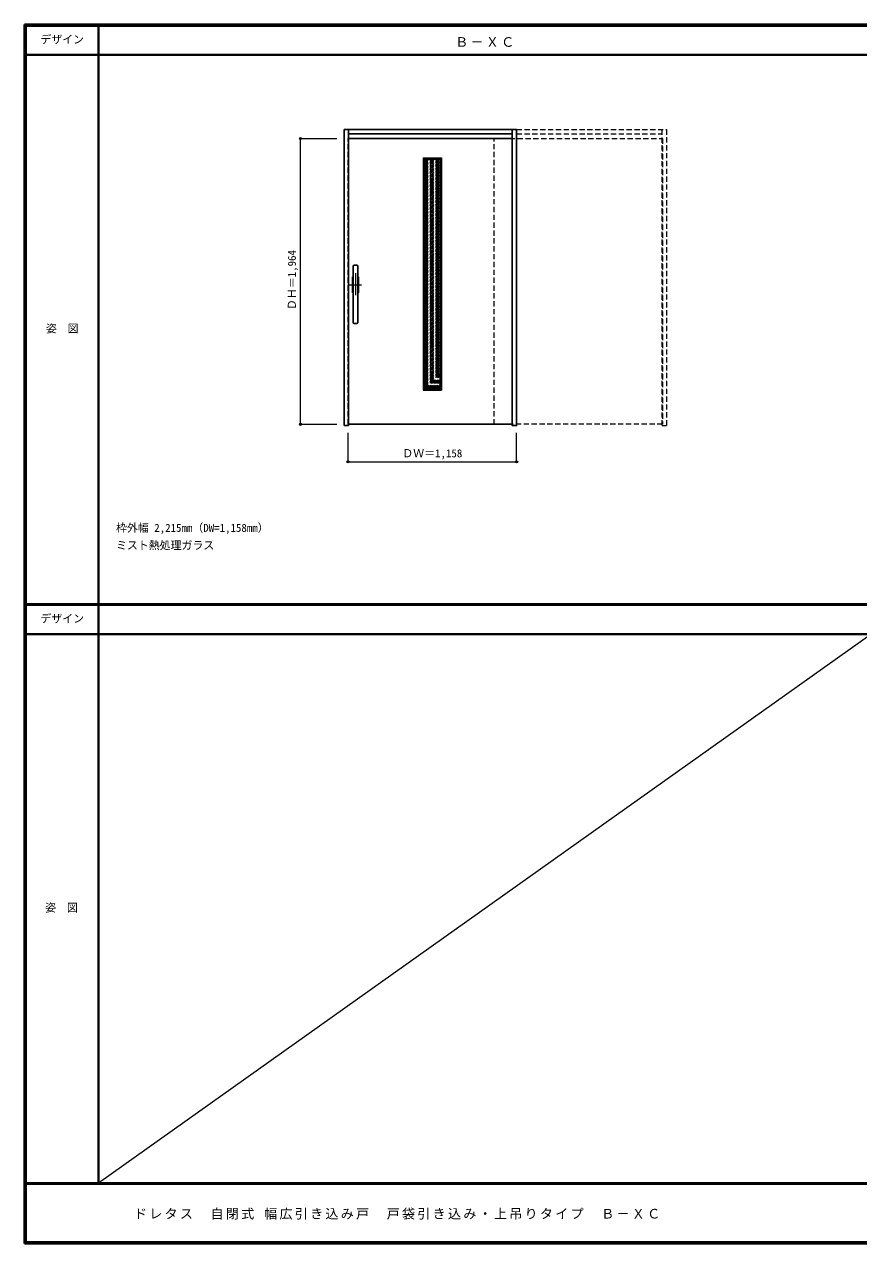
# Model space of a CAD drawing. Units: millimetres, scale not verified. Extents: x -6000 to 5700, y -4307 to 4175.
# Drawn here: x -6000 to -267, y -4205 to 4175 of the extents above; entities that cross this region are included whole.
import ezdxf
from ezdxf.enums import TextEntityAlignment as Align

# ---------------------------------------------------------------- set-up
doc = ezdxf.new("R2010")
doc.units = ezdxf.units.MM
doc.header["$LTSCALE"] = 30
doc.header["$PDMODE"] = 32
doc.header["$PDSIZE"] = 15
doc.linetypes.add('CHAIN1', pattern=[8, 5, -1, 1, -1])
doc.linetypes.add('DASHED1', pattern=[1.8, 1.2, -0.6])
for name, color, linetype, lineweight in [('0-1_通り芯', 4, 'CHAIN1', 9), ('0-2_扉', 4, 'DASHED1', 9), ('0-3_仕上げ', 7, 'Continuous', 18), ('0-4_枠', 3, 'Continuous', 25), ('0-B_寸法', 4, 'Continuous', 9), ('0-C_ハッチ', 4, 'DASHED1', 9), ('0-D_ﾊﾞｰ引き手', 3, 'Continuous', 25), ('F-1_枠', 6, 'Continuous', 40), ('F-A_文字', 7, 'Continuous', 18)]:
    doc.layers.add(name, color=color, linetype=linetype, lineweight=lineweight)
doc.layers.add('0-A_文字', color=7, linetype='Continuous')
doc.styles.add('ＭＳ ゴシック', font='')
doc.styles.get('ＭＳ ゴシック').set_extended_font_data('MS Gothic')

msp = doc.modelspace()

# ---------------------------------------------------------------- linework, layer by layer
at = {"layer": '0-1_通り芯'}
for p, q in [((-3724.5, 2465), (-3724.5, 2303)), ((-3765.5, 2384), (-3683.5, 2384))]:
    msp.add_line(p, q, dxfattribs=at)
at = {"layer": '0-2_扉'}
for p, q in [((-3775.5, 1426.5), (-3775.5, 3390.5)), ((-3772.5, 3390.5), (-3775.5, 3390.5)), ((-2772.5, 1426.5), (-2772.5, 3390.5)), ((-2772.5, 3390.5), (-1614.5, 3390.5)), ((-2617.5, 1426.5), (-2617.5, 3390.5)), ((-1614.5, 3390.5), (-1614.5, 1426.5)), ((-3772.5, 1426.5), (-3775.5, 1426.5)), ((-1614.5, 1426.5), (-2772.5, 1426.5))]:
    msp.add_line(p, q, dxfattribs=at)
at = {"layer": '0-2_扉', "color": 3, "linetype": 'Continuous', "lineweight": 25}
for p, q in [((-2647.5, 3390.5), (-3772.5, 3390.5)), ((-3772.5, 1426.5), (-2647.5, 1426.5))]:
    msp.add_line(p, q, dxfattribs=at)
at = {"layer": '0-3_仕上げ'}
for p, q in [((-3259.73, 3257), (-3250.73, 3248)), ((-3259.73, 3257), (-3259.73, 1660)), ((-3141.73, 3248), (-3132.73, 3257)), ((-3259.73, 1660), (-3250.73, 1669)), ((-3259.73, 1660), (-3132.73, 1660)), ((-3141.73, 1669), (-3132.73, 1660))]:
    msp.add_line(p, q, dxfattribs=at)
at = {"layer": '0-3_仕上げ', "color": 3, "lineweight": 25}
for p, q in [((-3250.73, 3248), (-3141.73, 3248)), ((-3250.73, 3248), (-3250.73, 1669)), ((-3141.73, 3248), (-3141.73, 1669)), ((-3250.73, 1669), (-3141.73, 1669))]:
    msp.add_line(p, q, dxfattribs=at)
at = {"layer": '0-3_仕上げ'}
msp.add_lwpolyline([(-3259.73, 3257), (-3132.73, 3257), (-3132.73, 1660)], dxfattribs=at)
at = {"layer": '0-4_枠'}
for p, q in [((-3802.5, 1418), (-3802.5, 3453)), ((-3802.5, 3453), (-2617.5, 3453)), ((-3772.5, 1418), (-3772.5, 3453)), ((-2647.5, 1418), (-2647.5, 3453)), ((-3772.5, 3423), (-2647.5, 3423)), ((-3802.5, 1418), (-3772.5, 1418))]:
    msp.add_line(p, q, dxfattribs=at)
at = {"layer": '0-4_枠', "color": 4, "linetype": 'DASHED1', "lineweight": 9}
for p, q in [((-2617.5, 3453), (-1587.5, 3453)), ((-1617.5, 1418), (-1617.5, 3453)), ((-1587.5, 3453), (-1587.5, 1418)), ((-2617.5, 3423), (-1617.5, 3423)), ((-1617.5, 1418), (-1587.5, 1418))]:
    msp.add_line(p, q, dxfattribs=at)
at = {"layer": '0-4_枠'}
msp.add_lwpolyline([(-2647.5, 1418), (-2617.5, 1418), (-2617.5, 3453)], dxfattribs=at)
at = {"layer": '0-B_寸法'}
for p, q in [((-4102.5, 3390.5), (-3852.5, 3390.5)), ((-4102.5, 1426.5), (-4102.5, 3390.5)), ((-4102.5, 1426.5), (-3852.5, 1426.5)), ((-3775.5, 1168), (-3775.5, 1368)), ((-2617.5, 1168), (-2617.5, 1368)), ((-3775.5, 1168), (-2617.5, 1168))]:
    msp.add_line(p, q, dxfattribs=at)
at = {"layer": '0-B_寸法', "color": 7}
for p in [(-4102.5, 3390.5), (-4102.5, 1426.5), (-3775.5, 1168), (-2617.5, 1168)]:
    msp.add_point(p, dxfattribs=at)
at = {"layer": '0-C_ハッチ'}
for p, q in [((-3250.73, 3245.15), (-3247.88, 3248)), ((-3250.73, 3235.25), (-3237.98, 3248)), ((-3250.73, 3225.35), (-3228.08, 3248)), ((-3250.73, 3215.45), (-3218.18, 3248)), ((-3250.73, 3205.55), (-3208.28, 3248)), ((-3250.73, 3195.65), (-3198.38, 3248)), ((-3250.73, 3185.75), (-3188.48, 3248)), ((-3250.73, 3175.85), (-3178.58, 3248)), ((-3250.73, 3165.96), (-3168.68, 3248)), ((-3250.73, 3156.06), (-3158.78, 3248)), ((-3250.73, 3146.16), (-3148.88, 3248)), ((-3250.73, 3136.26), (-3141.73, 3245.26)), ((-3250.73, 3126.36), (-3141.73, 3235.36)), ((-3250.73, 3116.46), (-3141.73, 3225.46)), ((-3250.73, 3106.56), (-3141.73, 3215.56)), ((-3250.73, 3096.66), (-3141.73, 3205.66)), ((-3250.73, 3086.76), (-3141.73, 3195.76)), ((-3250.73, 3076.86), (-3141.73, 3185.86)), ((-3250.73, 3066.96), (-3141.73, 3175.96)), ((-3250.73, 3057.06), (-3141.73, 3166.06)), ((-3250.73, 3047.16), (-3141.73, 3156.16)), ((-3250.73, 3037.26), (-3141.73, 3146.26)), ((-3250.73, 3027.36), (-3141.73, 3136.36)), ((-3250.73, 3017.46), (-3141.73, 3126.46)), ((-3250.73, 3007.56), (-3141.73, 3116.56)), ((-3250.73, 2997.66), (-3141.73, 3106.66)), ((-3250.73, 2987.76), (-3141.73, 3096.76)), ((-3250.73, 2977.86), (-3141.73, 3086.86)), ((-3250.73, 2967.97), (-3141.73, 3076.97)), ((-3250.73, 2958.07), (-3141.73, 3067.07)), ((-3250.73, 2948.17), (-3141.73, 3057.17)), ((-3250.73, 2938.27), (-3141.73, 3047.27)), ((-3250.73, 2928.37), (-3141.73, 3037.37)), ((-3250.73, 2918.47), (-3141.73, 3027.47)), ((-3250.73, 2908.57), (-3141.73, 3017.57)), ((-3250.73, 2898.67), (-3141.73, 3007.67)), ((-3250.73, 2888.77), (-3141.73, 2997.77)), ((-3250.73, 2878.87), (-3141.73, 2987.87)), ((-3250.73, 2868.97), (-3141.73, 2977.97)), ((-3250.73, 2859.07), (-3141.73, 2968.07)), ((-3250.73, 2849.17), (-3141.73, 2958.17)), ((-3250.73, 2839.27), (-3141.73, 2948.27)), ((-3250.73, 2829.37), (-3141.73, 2938.37)), ((-3250.73, 2819.47), (-3141.73, 2928.47)), ((-3250.73, 2809.57), (-3141.73, 2918.57)), ((-3250.73, 2799.67), (-3141.73, 2908.67)), ((-3250.73, 2789.77), (-3141.73, 2898.77)), ((-3250.73, 2779.87), (-3141.73, 2888.87)), ((-3250.73, 2769.98), (-3141.73, 2878.98)), ((-3250.73, 2760.08), (-3141.73, 2869.08)), ((-3250.73, 2750.18), (-3141.73, 2859.18)), ((-3250.73, 2740.28), (-3141.73, 2849.28)), ((-3250.73, 2730.38), (-3141.73, 2839.38)), ((-3250.73, 2720.48), (-3141.73, 2829.48)), ((-3250.73, 2710.58), (-3141.73, 2819.58)), ((-3250.73, 2700.68), (-3141.73, 2809.68)), ((-3250.73, 2690.78), (-3141.73, 2799.78)), ((-3250.73, 2680.88), (-3141.73, 2789.88)), ((-3250.73, 2670.98), (-3141.73, 2779.98)), ((-3250.73, 2661.08), (-3141.73, 2770.08)), ((-3250.73, 2651.18), (-3141.73, 2760.18)), ((-3250.73, 2641.28), (-3141.73, 2750.28)), ((-3250.73, 2631.38), (-3141.73, 2740.38)), ((-3250.73, 2621.48), (-3141.73, 2730.48)), ((-3250.73, 2611.58), (-3141.73, 2720.58)), ((-3250.73, 2601.68), (-3141.73, 2710.68)), ((-3250.73, 2591.78), (-3141.73, 2700.78)), ((-3250.73, 2581.88), (-3141.73, 2690.88)), ((-3250.73, 2571.99), (-3141.73, 2680.99)), ((-3250.73, 2562.09), (-3141.73, 2671.09)), ((-3250.73, 2552.19), (-3141.73, 2661.19)), ((-3250.73, 2542.29), (-3141.73, 2651.29)), ((-3250.73, 2532.39), (-3141.73, 2641.39)), ((-3250.73, 2522.49), (-3141.73, 2631.49)), ((-3250.73, 2512.59), (-3141.73, 2621.59)), ((-3250.73, 2502.69), (-3141.73, 2611.69)), ((-3250.73, 2492.79), (-3141.73, 2601.79)), ((-3250.73, 2482.89), (-3141.73, 2591.89)), ((-3250.73, 2472.99), (-3141.73, 2581.99)), ((-3250.73, 2463.09), (-3141.73, 2572.09)), ((-3250.73, 2453.19), (-3141.73, 2562.19)), ((-3250.73, 2443.29), (-3141.73, 2552.29)), ((-3250.73, 2433.39), (-3141.73, 2542.39)), ((-3250.73, 2423.49), (-3141.73, 2532.49)), ((-3250.73, 2413.59), (-3141.73, 2522.59)), ((-3250.73, 2403.69), (-3141.73, 2512.69)), ((-3250.73, 2393.79), (-3141.73, 2502.79)), ((-3250.73, 2383.89), (-3141.73, 2492.89)), ((-3250.73, 2374), (-3141.73, 2483)), ((-3250.73, 2364.1), (-3141.73, 2473.1)), ((-3250.73, 2354.2), (-3141.73, 2463.2)), ((-3250.73, 2344.3), (-3141.73, 2453.3)), ((-3250.73, 2334.4), (-3141.73, 2443.4)), ((-3250.73, 2324.5), (-3141.73, 2433.5)), ((-3250.73, 2314.6), (-3141.73, 2423.6)), ((-3250.73, 2304.7), (-3141.73, 2413.7)), ((-3250.73, 2294.8), (-3141.73, 2403.8)), ((-3250.73, 2284.9), (-3141.73, 2393.9)), ((-3250.73, 2275), (-3141.73, 2384)), ((-3250.73, 2265.1), (-3141.73, 2374.1)), ((-3250.73, 2255.2), (-3141.73, 2364.2)), ((-3250.73, 2245.3), (-3141.73, 2354.3)), ((-3250.73, 2235.4), (-3141.73, 2344.4)), ((-3250.73, 2225.5), (-3141.73, 2334.5)), ((-3250.73, 2215.6), (-3141.73, 2324.6)), ((-3250.73, 2205.7), (-3141.73, 2314.7)), ((-3250.73, 2195.8), (-3141.73, 2304.8)), ((-3250.73, 2185.91), (-3141.73, 2294.91)), ((-3250.73, 2176.01), (-3141.73, 2285.01)), ((-3250.73, 2166.11), (-3141.73, 2275.11)), ((-3250.73, 2156.21), (-3141.73, 2265.21)), ((-3250.73, 2146.31), (-3141.73, 2255.31)), ((-3250.73, 2136.41), (-3141.73, 2245.41)), ((-3250.73, 2126.51), (-3141.73, 2235.51)), ((-3250.73, 2116.61), (-3141.73, 2225.61)), ((-3250.73, 2106.71), (-3141.73, 2215.71)), ((-3250.73, 2096.81), (-3141.73, 2205.81)), ((-3250.73, 2086.91), (-3141.73, 2195.91)), ((-3250.73, 2077.01), (-3141.73, 2186.01)), ((-3250.73, 2067.11), (-3141.73, 2176.11)), ((-3250.73, 2057.21), (-3141.73, 2166.21)), ((-3250.73, 2047.31), (-3141.73, 2156.31)), ((-3250.73, 2037.41), (-3141.73, 2146.41)), ((-3250.73, 2027.51), (-3141.73, 2136.51)), ((-3250.73, 2017.61), (-3141.73, 2126.61)), ((-3250.73, 2007.71), (-3141.73, 2116.71)), ((-3250.73, 1997.81), (-3141.73, 2106.81)), ((-3250.73, 1987.92), (-3141.73, 2096.92)), ((-3250.73, 1978.02), (-3141.73, 2087.02)), ((-3250.73, 1968.12), (-3141.73, 2077.12)), ((-3250.73, 1958.22), (-3141.73, 2067.22)), ((-3250.73, 1948.32), (-3141.73, 2057.32)), ((-3250.73, 1938.42), (-3141.73, 2047.42)), ((-3250.73, 1928.52), (-3141.73, 2037.52)), ((-3250.73, 1918.62), (-3141.73, 2027.62)), ((-3250.73, 1908.72), (-3141.73, 2017.72)), ((-3250.73, 1898.82), (-3141.73, 2007.82)), ((-3250.73, 1888.92), (-3141.73, 1997.92)), ((-3250.73, 1879.02), (-3141.73, 1988.02)), ((-3250.73, 1869.12), (-3141.73, 1978.12)), ((-3250.73, 1859.22), (-3141.73, 1968.22)), ((-3250.73, 1849.32), (-3141.73, 1958.32)), ((-3250.73, 1839.42), (-3141.73, 1948.42)), ((-3250.73, 1829.52), (-3141.73, 1938.52)), ((-3250.73, 1819.62), (-3141.73, 1928.62)), ((-3250.73, 1809.72), (-3141.73, 1918.72)), ((-3250.73, 1799.82), (-3141.73, 1908.82)), ((-3250.73, 1789.93), (-3141.73, 1898.93)), ((-3250.73, 1780.03), (-3141.73, 1889.03)), ((-3250.73, 1770.13), (-3141.73, 1879.13)), ((-3250.73, 1760.23), (-3141.73, 1869.23)), ((-3250.73, 1750.33), (-3141.73, 1859.33)), ((-3250.73, 1740.43), (-3141.73, 1849.43)), ((-3250.73, 1730.53), (-3141.73, 1839.53)), ((-3250.73, 1720.63), (-3141.73, 1829.63)), ((-3250.73, 1710.73), (-3141.73, 1819.73)), ((-3250.73, 1700.83), (-3141.73, 1809.83)), ((-3250.73, 1690.93), (-3141.73, 1799.93)), ((-3250.73, 1681.03), (-3141.73, 1790.03)), ((-3250.73, 1671.13), (-3141.73, 1780.13)), ((-3242.96, 1669), (-3141.73, 1770.23)), ((-3233.06, 1669), (-3141.73, 1760.33)), ((-3223.16, 1669), (-3141.73, 1750.43)), ((-3213.26, 1669), (-3141.73, 1740.53)), ((-3203.36, 1669), (-3141.73, 1730.63)), ((-3193.46, 1669), (-3141.73, 1720.73)), ((-3183.56, 1669), (-3141.73, 1710.83)), ((-3173.66, 1669), (-3141.73, 1700.94)), ((-3163.76, 1669), (-3141.73, 1691.04)), ((-3153.86, 1669), (-3141.73, 1681.14))]:
    msp.add_line(p, q, dxfattribs=at)
at = {"layer": '0-D_ﾊﾞｰ引き手'}
for p, q in [((-3740.5, 2124), (-3740.5, 2514)), ((-3713.5, 2519), (-3735.5, 2519)), ((-3708.5, 2124), (-3708.5, 2514)), ((-3745.5, 2329), (-3745.5, 2439)), ((-3745.5, 2439), (-3740.5, 2439)), ((-3708.5, 2439), (-3703.5, 2439)), ((-3703.5, 2439), (-3703.5, 2329)), ((-3740.5, 2329), (-3745.5, 2329)), ((-3703.5, 2329), (-3708.5, 2329)), ((-3735.5, 2119), (-3713.5, 2119))]:
    msp.add_line(p, q, dxfattribs=at)
for centre, start, end in [((-3735.5, 2514), 90, 180), ((-3713.5, 2514), 0, 90), ((-3735.5, 2124), 180, 270), ((-3713.5, 2124), 270, 0)]:
    msp.add_arc(centre, 5, start, end, dxfattribs=at)
at = {"layer": 'F-1_枠'}
for p, q in [((-6000, 4175), (5700, 4175)), ((-6000, 4175), (-6000, -4205)), ((-6000, 4170), (5700, 4170)), ((-6000, 4165), (5700, 4165)), ((-5995, 4175), (-5995, -4205)), ((-5990, 4175), (-5990, -4205)), ((-5490, 4175), (-5490, -3790)), ((-6000, 3965), (5700, 3965)), ((-5990, 190.5), (5690, 190.5)), ((-5990, 187.5), (5690, 187.5)), ((-5990, 184.5), (5690, 184.5)), ((-5990, -15.5), (5690, -15.5)), ((5700, -3790), (-6000, -3790)), ((5700, -3795), (-6000, -3795)), ((5700, -4195), (-6000, -4195)), ((5700, -4200), (-6000, -4200)), ((5700, -4205), (-6000, -4205))]:
    msp.add_line(p, q, dxfattribs=at)
at = {"layer": 'F-A_文字'}
msp.add_line((100, 184.5), (-5490, -3790), dxfattribs=at)

# ---------------------------------------------------------------- texts
at = {"layer": '0-A_文字', "style": 'ＭＳ ゴシック'}
for s, p in [('枠外幅 2,215mm（DW=1,158mm）', (-5370, 670.5)), ('ミスト熱処理ガラス', (-5370, 550.5))]:
    msp.add_text(s, height=54.99, dxfattribs=at).set_placement(p, align=Align.BOTTOM_LEFT)
at = {"layer": '0-A_文字', "insert": (-3039.36, 4020), "char_height": 65.98, "attachment_point": 7, "style": 'ＭＳ ゴシック'}
msp.add_mtext('\\T1.17;Ｂ－ＸＣ', dxfattribs=at)
at = {"layer": '0-B_寸法', "color": 7, "style": 'ＭＳ ゴシック'}
msp.add_text('ＤＨ＝1,964', height=54.99, rotation=90, dxfattribs=at).set_placement((-4117.5, 2211.75), align=Align.BOTTOM_LEFT)
msp.add_text('ＤＷ＝1,158', height=54.99, dxfattribs=at).set_placement((-3402.75, 1183), align=Align.BOTTOM_LEFT)
at = {"layer": 'F-A_文字', "style": 'ＭＳ ゴシック'}
for s, p in [('デザイン', (-5890, 4027.5)), ('姿\u3000図', (-5852.5, 2040.25)), ('デザイン', (-5890, 47)), ('姿\u3000図', (-5857.5, -1940.25))]:
    msp.add_text(s, height=54.99, dxfattribs=at).set_placement(p, align=Align.BOTTOM_LEFT)
at = {"layer": 'F-A_文字', "insert": (-5247.55, -4040), "char_height": 65.98, "attachment_point": 7, "style": 'ＭＳ ゴシック'}
msp.add_mtext('\\T1.17;ドレタス\u3000自閉式\\~幅広引き込み戸\u3000戸袋引き込み・上吊りタイプ\u3000Ｂ－ＸＣ', dxfattribs=at)

doc.saveas('drawing.dxf')
